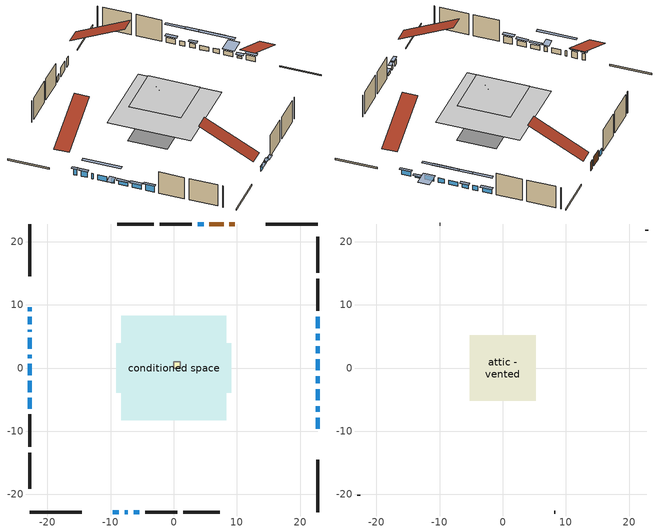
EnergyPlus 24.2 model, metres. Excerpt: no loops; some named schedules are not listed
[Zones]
central ac and furnace airloop ret air zone
 floor adiabatic (AdiabaticConst): 0,0 0,1 1,1 1,0 z0
 wall adiabatic (AdiabaticConst): 0,1 0,0 1,0 1,1 0,1 z0:1
 ceiling adiabatic (AdiabaticConst): 1,0 1,1 0,1 0,0 z1
conditioned space
 floor outside (Floor1 construction): -0.96,-0.96 -0.96,0.96 0.96,0.96 0.96,-0.96 z0
 floor adiabatic (AdiabaticFloorConstruction): -8.29,-8.29 -8.29,8.29 8.29,8.29 8.29,-8.29 z2.44
 floor foundation (Slab1 construction): -9.13,-3.9 -9.13,3.9 9.13,3.9 9.13,-3.9 z0
 wall outside (RimJoist1 construction): 22.8,22.8 14.55,22.8 / -22.8,-22.8 -14.55,-22.8 / -22.8,22.8 -22.8,14.55 / 22.8,-22.8 22.8,-14.55 z0:0.3
 wall outside (AdiabaticWallConstruction 1): 9.63,22.8 8.82,22.8 / 7.89,22.8 5.65,22.8 z0:2.03
 wall outside (AdiabaticWallConstruction): 22.8,-9.63 22.8,-7.88 / -22.8,4.79 -22.8,3.03 / 22.8,6.32 22.8,8.1 / -22.8,-2.04 -22.8,-3.82 z0:1.14; -22.8,9.63 -22.8,9.02 / -22.8,8.09 -22.8,6.95 z0:1.45; 22.8,-6.95 22.8,-6.03 z0:0.46; -22.8,6.02 -22.8,5.72 / 4.72,22.8 3.79,22.8 z0:1.22; 22.8,-5.11 22.8,-3.35 / 22.8,-2.43 22.8,-1.28 / 22.8,-0.35 22.8,1.4 / -9.63,-22.8 -8.72,-22.8 / 22.8,2.33 22.8,3.47 / 22.8,4.4 22.8,5.39 / -7.79,-22.8 -7.28,-22.8 / -22.8,0.64 -22.8,-1.11 z0:0.99; -22.8,2.11 -22.8,1.57 z0:1.12; -6.35,-22.8 -5.46,-22.8 z0:0.54; -22.8,-4.74 -22.8,-6.42 z0:1.52
 wall outside (Wall1 construction): 2.86,22.8 -2.25,22.8 / -4.53,-22.8 0.58,-22.8 / -22.8,-7.35 -22.8,-12.46 / 22.8,9.03 22.8,14.14 z0:4.88
 wall outside (Wall2 construction): -3.18,22.8 -8.93,22.8 / 1.51,-22.8 7.26,-22.8 / -22.8,-13.39 -22.8,-19.14 / 22.8,15.07 22.8,20.82 z0:4.88
 window (WindowConstruction): 22.8,-9.63 22.8,-7.88 z0:1.14
 window (WindowConstruction 8): -22.8,9.63 -22.8,9.02 z0:1.45
 window (WindowConstruction 9): -22.8,8.09 -22.8,6.95 z0:1.45
 window (WindowConstruction 10): 22.8,-6.95 22.8,-6.04 z0:0.46
 window (WindowConstruction 19): -22.8,6.02 -22.8,5.72 z0:1.22
 window (WindowConstruction 11): 22.8,-5.11 22.8,-3.35 z0:0.99
 window (WindowConstruction 12): 22.8,-2.43 22.8,-1.28 z0:0.99
 window (WindowConstruction 13): 22.8,-0.35 22.8,1.4 z0:0.99
 window (WindowConstruction 14): 4.72,22.8 3.79,22.8 z0:1.22
 window (WindowConstruction 15): -9.63,-22.8 -8.72,-22.8 z0:0.99
 window (WindowConstruction 1): 22.8,2.33 22.8,3.47 z0:0.99
 window (WindowConstruction 16): 22.8,4.4 22.8,5.39 z0:0.99
 window (WindowConstruction 17): -22.8,4.79 -22.8,3.04 z0:1.14
 window (WindowConstruction 18): -22.8,2.11 -22.8,1.57 z0:1.12
 window (WindowConstruction 2): 22.8,6.32 22.8,8.1 z0:1.14
 window (WindowConstruction 3): -7.79,-22.8 -7.28,-22.8 z0:0.99
 window (WindowConstruction 4): -6.35,-22.8 -5.46,-22.8 z0:0.53
 window (WindowConstruction 5): -22.8,0.64 -22.8,-1.11 z0:0.99
 window (WindowConstruction 6): -22.8,-2.04 -22.8,-3.81 z0:1.14
 window (WindowConstruction 7): -22.8,-4.74 -22.8,-6.42 z0:1.52
 door (Door): 9.63,22.8 8.82,22.8 z0:2.03
 door (Door 1): 7.89,22.8 5.65,22.8 z0:2.03
 ceiling adiabatic (AdiabaticFloorConstruction): 8.29,-8.29 8.29,8.29 -8.29,8.29 -8.29,-8.29 z2.44
 roof outside (Roof1 construction): -1.69,1.69 -1.69,-1.69 1.69,-1.69 1.69,1.69 z4.88
attic - vented
 floor to conditioned space (Floor2 construction Reversed): -5.2,-5.2 -5.2,5.2 5.2,5.2 5.2,-5.2 z4.88
 floor to conditioned space (Floor3 construction Reversed): -2.57,-2.57 -2.57,2.57 2.57,2.57 2.57,-2.57 z4.88
 wall outside (Wall3 construction): -9.86,22.8 -9.98,22.8 / 8.19,-22.8 8.31,-22.8 / -22.8,-20.07 -22.8,-20.19 / 22.8,21.74 22.8,21.87 z0:4.88
 roof outside (Roof2 construction): 10.56,22.8,4.88 10.56,11.86,10.35 13.62,11.86,10.35 13.62,22.8,4.88; -10.56,-22.8,4.88 -10.56,-11.86,10.35 -13.62,-11.86,10.35 -13.62,-22.8,4.88; -22.8,10.56,4.88 -11.86,10.56,10.35 -11.86,13.62,10.35 -22.8,13.62,4.88; 22.8,-10.56,4.88 11.86,-10.56,10.35 11.86,-13.62,10.35 22.8,-13.62,4.88
shading: 22.8,-7.58 22.8,-9.93 23.41,-9.93 23.41,-7.58 z1.44; -22.8,8.72 -22.8,9.93 -23.41,9.93 -23.41,8.72 z1.75; -22.8,6.65 -22.8,8.39 -23.41,8.39 -23.41,6.65 z1.75; 22.8,-5.74 22.8,-7.25 23.41,-7.25 23.41,-5.74 z0.76; 22.8,-3.06 22.8,-5.41 25.85,-5.41 25.85,-3.06 z1.29; 22.8,1.77 22.8,-5.48 23.41,-5.48 23.41,1.77 z4.04; 22.8,4.45 22.8,-3.4 23.41,-3.4 23.41,4.45 z4.04; -8.42,-22.8 -9.93,-22.8 -9.93,-23.41 -8.42,-23.41 z1.29; 22.8,3.77 22.8,2.03 23.41,2.03 23.41,3.77 z1.29; 22.8,8.44 22.8,1.35 23.41,1.35 23.41,8.44 z4.04; -22.8,-0.02 -22.8,7.84 -23.41,7.84 -23.41,-0.02 z4.19; -22.8,1.27 -22.8,2.4 -24.63,2.4 -24.63,1.27 z1.42; 22.8,8.4 22.8,6.02 23.41,6.02 23.41,8.4 z1.44; -6.98,-22.8 -8.09,-22.8 -8.09,-23.41 -6.98,-23.41 z1.29; -5.16,-22.8 -6.65,-22.8 -6.65,-23.41 -5.16,-23.41 z0.83; -22.8,-1.41 -22.8,0.94 -23.41,0.94 -23.41,-1.41 z1.29; -22.8,-4.11 -22.8,-1.74 -23.41,-1.74 -23.41,-4.11 z1.44; -22.8,-6.72 -22.8,-4.44 -23.41,-4.44 -23.41,-6.72 z1.82
[Building]
Building 1: Terrain=Suburbs
[Site:Location]
Whistler Nesters_BC: Latitude {deg}=50.13; Longitude {deg}=-122.95; Time Zone {hr}=-8; Elevation {m}=659; Keep Site Location Information=Yes
[Site:GroundTemperature:Shallow]
3.05327, 1.53806, 1.41671, 2.13576, 5.02233, 7.89546, 10.3863, 11.9642, 12.0983, 10.8149, 8.38757, 5.60258
[Site:WaterMainsTemperature]
Calculation Method=Schedule; Temperature Schedule=mains temperature schedule
[Material] Roughness=Rough; Thermal Absorptance=0.9
Name | Thickness {m} | Conductivity {W/m-K} | Density {kg/m3} | Specific Heat {J/kg-K} | Solar Absorptance | Visible Absorptance
asphalt or fiberglass shingles | 0.00635 | 0.162714 | 1121.4 | 1465.45 | 0.4 | 0.4
ceiling loosefill ins | 0.169333 | 0.0480833 | 16.02 | 1046.75 | 0.7 | 0.7
ceiling stud and cavity | 0.1397 | 0.128377 | 65.682 | 1177.47 | 0.7 | 0.7
ceiling stud and cavity 1 | 0.1397 | 0.135619 | 65.682 | 1177.47 | 0.7 | 0.7
concrete 4.0 in. | 0.1016 | 1.803125 | 2242.8 | 837.4 | 0.7 | 0.7
door material | 0.04445 | 0.0451087 | 512.64 | 1214.23 | 0.7 | 0.7
floor covering | 0.0127 | 0.0433444 | 54.468 | 1339.84 | 0.6 | 0.6
floor rigid ins; roof rigid ins | 0.103632 | 0.029427 | 32.04 | 1214.23 | 0.7 | 0.7
floor rigid ins 1; wall rigid ins 1 | 0.512978 | 0.029427 | 32.04 | 1214.23 | 0.7 | 0.7
floor stud and cavity | 0.1397 | 0.149638 | 92.3553 | 1139.71 | 0.7 | 0.7
floor stud and cavity 1 | 0.1397 | 1.75129 | 37.0049 | 1207.88 | 0.7 | 0.7
furniture material conditioned space 1 | 0.1524 | 0.115458 | 640.8 | 1214.23 | 0.6 | 0.6
gypsum board | 0.0127 | 0.160291 | 801 | 837.4 | 0.6 | 0.6
interior vertical ins | 0.025908 | 0.029427 | 32.04 | 1214.23 | 0.7 | 0.7
osb sheathing 0.5 in. | 0.0127 | 0.115458 | 512.64 | 1214.23 | 0.7 | 0.7
osb sheathing 0.75 in. | 0.01905 | 0.115458 | 512.64 | 1214.23 | 0.7 | 0.7
osb sheathing 2.0 in. | 0.0508 | 0.115458 | 512.64 | 1214.23 | 0.7 | 0.7
rim joist rigid ins; wall rigid ins | 0.051816 | 0.029427 | 32.04 | 1214.23 | 0.7 | 0.7
rim joist stud and cavity | 0.0508 | 0.0406006 | 125.044 | 1163.47 | 0.6 | 0.6
roof stud and cavity | 0.2032 | 0.442252 | 78.34581 | 1123.46 | 0.7 | 0.7
slab rigid ins | 0.00353385 | 0.029427 | 32.04 | 1214.23 | 0.7 | 0.7
wall stud and cavity | 0.1397 | 0.221002 | 139.0536 | 1170.24 | 0.7 | 0.7
wall stud and cavity 1 | 0.1397 | 0.218567 | 139.0536 | 1170.24 | 0.7 | 0.7
wall stud and cavity 2 | 0.0889 | 6.9971 | 50.32683 | 1063.81 | 0.6 | 0.6
wall stud and cavity 3 | 0.0889 | 0.380278 | 52.3479 | 1209.89 | 0.7 | 0.7
wall stud and cavity 4 | 0.0889 | 0.391764 | 83.0341 | 1211.67 | 0.7 | 0.7
wood siding | 0.0254 | 0.102417 | 544.68 | 1172.36 | 0.4 | 0.4
wood siding 1 | 0.00254 | 0.102417 | 544.68 | 1172.36 | 0.4 | 0.4
wood siding 2; wood siding 3; wood siding 4 | 0.0254 | 0.102417 | 544.68 | 1172.36 | 0.7 | 0.7
[Material:NoMass]
Adiabatic: Roughness=Rough; Thermal Resistance {m2-K/W}=176.1; Thermal Absorptance=0.9; Solar Absorptance=0.7; Visible Absorptance=0.7
[WindowMaterial:SimpleGlazingSystem]
Name | U-Factor {W/m2-K} | Solar Heat Gain Coefficient
WindowMaterial | 1.87204 | 0.41
WindowMaterial 1 | 2.137767 | 0.36
WindowMaterial 10 | 4.47597 | 0.64
WindowMaterial 11 | 4.85866 | 0.65
WindowMaterial 12 | 2.194547 | 0.35
WindowMaterial 13 | 1.97424 | 0.39
WindowMaterial 14 | 2.01058 | 0.4
WindowMaterial 15 | 4.460069 | 0.64
WindowMaterial 2 | 4.187525 | 0.68
WindowMaterial 3 | 2.38079 | 0.3
WindowMaterial 4 | 5.521855 | 0.61
WindowMaterial 5 | 2.00888 | 0.39
WindowMaterial 6 | 1.97083 | 0.39
WindowMaterial 7 | 2.089504 | 0.37
WindowMaterial 8 | 2.572134 | 0.26
WindowMaterial 9 | 1.77381 | 0.44
[Construction]
AdiabaticConst: Adiabatic
AdiabaticFloorConstruction: floor stud and cavity 1, floor rigid ins 1, osb sheathing 0.75 in., floor covering
AdiabaticWallConstruction: wood siding 3, wall rigid ins 1, wall stud and cavity 3, gypsum board
AdiabaticWallConstruction 1: wood siding 4, wall rigid ins 1, wall stud and cavity 3, gypsum board
Door; Door 1: door material
Floor1 construction: floor stud and cavity, floor rigid ins, osb sheathing 0.75 in., floor covering
Floor2 construction Reversed: gypsum board, ceiling stud and cavity, ceiling loosefill ins
Floor3 construction Reversed: gypsum board, ceiling stud and cavity 1, ceiling loosefill ins
furniture construction conditioned space 1: furniture material conditioned space 1
PartitionWallConstruction: gypsum board, wall stud and cavity 4, gypsum board
RimJoist1 construction: wood siding 2, rim joist rigid ins, osb sheathing 2.0 in., rim joist stud and cavity
Roof1 construction: asphalt or fiberglass shingles, roof rigid ins, osb sheathing 0.75 in., roof stud and cavity, gypsum board
Roof2 construction: asphalt or fiberglass shingles
Slab1 construction: slab rigid ins, concrete 4.0 in.
Wall1 construction: wood siding, wall rigid ins, osb sheathing 0.5 in., wall stud and cavity, gypsum board
Wall2 construction: wood siding, wall rigid ins, osb sheathing 0.5 in., wall stud and cavity 1, gypsum board
Wall3 construction: wood siding 1, wall stud and cavity 2
WindowConstruction: WindowMaterial
WindowConstruction 1; WindowConstruction 12; WindowConstruction 14: WindowMaterial 1
WindowConstruction 10: WindowMaterial 10
WindowConstruction 11; WindowConstruction 13; WindowConstruction 5: WindowMaterial 5
WindowConstruction 15: WindowMaterial 11
WindowConstruction 16: WindowMaterial 12
WindowConstruction 17: WindowMaterial 13
WindowConstruction 18: WindowMaterial 14
WindowConstruction 19: WindowMaterial 15
WindowConstruction 2: WindowMaterial 2
WindowConstruction 3: WindowMaterial 3
WindowConstruction 4: WindowMaterial 4
WindowConstruction 6: WindowMaterial 6
WindowConstruction 7: WindowMaterial 7
WindowConstruction 8: WindowMaterial 8
WindowConstruction 9: WindowMaterial 9
[Zone] Multiplier=1
Name | Volume {m3} | Part of Total Floor Area
attic - vented | 116.355 | Yes
central ac and furnace airloop ret air zone | 1 | No
conditioned space | 732.5 | Yes
[Space]
Name | Zone | Volume {m3} | Space Type
attic - vented 1 | attic - vented | 116.355
central ac and furnace airloop ret air space | central ac and furnace airloop ret air zone |  | Plenum Space Type
conditioned space 1 | conditioned space | 732.5
[OtherEquipment] Design Level Calculation Method=EquipmentLevel
Name | Fuel Type | Zone or ZoneList or Space or SpaceList | Schedule | Design Level {W} | Fraction Latent | Fraction Radiant | Fraction Lost
central ac and furnace airloop_0 RetCondToDZ; central ac and furnace airloop_0 SupCondToDZ; central ac and furnace airloop_0 SupSensLkToDZ | None | attic - vented 1 | Always On Discrete | 0 | 0 | 0 | 0
central ac and furnace airloop_0 SupLatLkToDZ | None | attic - vented 1 | Always On Discrete | 0 | 1 | 0 | 0
central ac and furnace airloop_0 RetCondToRP; central ac and furnace airloop_0 RetSensLkToRP | None | central ac and furnace airloop ret air space | Always On Discrete | 0 | 0 | 0 | 0
central ac and furnace airloop_0 RetLatLkToRP | None | central ac and furnace airloop ret air space | Always On Discrete | 0 | 1 | 0 | 0
central ac and furnace airloop_0 SupCondToLv; central ac and furnace airloop_0 SupSensLkToCond; mech vent house fan sensible load | None | conditioned space 1 | Always On Discrete | 0 | 0 | 0 | 0
central ac and furnace airloop_0 SupLatLkToCond; mech vent house fan latent load | None | conditioned space 1 | Always On Discrete | 0 | 1 | 0 | 0
clothes dryer 1 | Electricity | conditioned space 1 | clothes dryer schedule | 0 | 0.015 | 0.081 | 0.85
cooking range 1 | Electricity | conditioned space 1 | cooking range schedule | 0 | 0.08 | 0.432 | 0.2
general water use latent | None | conditioned space 1 | general water use schedule | 62.594 | 1 | 0 | 0
general water use sensible | None | conditioned space 1 | general water use schedule | -61.6891 | 0 | 0.6 | 0
water heater energy adjustment1 | Electricity | conditioned space 1 | Always On Discrete | 0.01 | 0 | 0 | 1
[ZoneInfiltration:DesignFlowRate] Schedule=Always On Discrete; Design Flow Rate Calculation Method=Flow/Zone; Design Flow Rate {m3/s}=0
Name | Zone or ZoneList or Space or SpaceList
attic_vented 1 duct leakage imbalance infil flow | attic - vented 1
infil flow; natural vent flow; whole house fan flow | conditioned space 1
[ZoneInfiltration:EffectiveLeakageArea]
infil attic - vented 1: Zone or Space=attic - vented 1; Schedule=Always On Discrete; Effective Air Leakage Area {cm2}=5568.41; Stack Coefficient=0.000719454; Wind Coefficient=1.81226e-05
[ZoneMixing] Schedule=Always On Continuous; Design Flow Rate Calculation Method=Flow/Zone; Design Flow Rate {m3/s}=0
Name | Zone or Space | Source Zone or Space
central ac and furnace airloop_0 ZoneMixCondToDZ mix; whole house fan mix | attic - vented | conditioned space
central ac and furnace airloop_0 ZoneMixDZToCond mix | conditioned space | attic - vented
[SpaceList]
Plenum Space Type: central ac and furnace airloop ret air space
[SurfaceProperty:ExposedFoundationPerimeter]
Slab1: Exposed Perimeter Calculation Method=TotalExposedPerimeter; Total Exposed Perimeter {m}=52.121
[InternalMass] Zone or ZoneList=conditioned space; Space or SpaceList=conditioned space 1
Name | Construction | Surface Area {m2}
furniture mass conditioned space 1 | furniture construction conditioned space 1 | 168.356
partition wall mass | PartitionWallConstruction | 420.89
[Lights]
interior lighting: Zone or ZoneList or Space or SpaceList=conditioned space 1; Schedule=interior lighting schedule; Design Level Calculation Method=LightingLevel; Lighting Level {W}=343.2; Return Air Fraction=0; Fraction Radiant=0.6; Fraction Visible=0.2; Fraction Replaceable=1
[People]
occupants: Zone or ZoneList or Space or SpaceList=conditioned space 1; Number of People Schedule=occupants schedule; Number of People Calculation Method=People; Number of People=3; Fraction Radiant=0.314171; Sensible Heat Fraction=0.56303; Activity Level Schedule=occupants activity schedule; Carbon Dioxide Generation Rate {m3/s-W}=0; Enable ASHRAE 55 Comfort Warnings=No; Mean Radiant Temperature Calculation Type=EnclosureAveraged
[ElectricEquipment] Zone or ZoneList or Space or SpaceList=conditioned space 1; Design Level Calculation Method=EquipmentLevel
Name | Schedule | Design Level {W} | Fraction Latent | Fraction Radiant | Fraction Lost
clothes dryer | clothes dryer schedule | 140.772 | 0.015 | 0.081 | 0.85
clothes washer | clothes washer schedule | 32.1985 | 0.03 | 0.162 | 0.7
cooking range | cooking range schedule | 215.147 | 0.08 | 0.432 | 0.2
dishwasher | dishwasher schedule | 66.8632 | 0.3 | 0.18 | 0.4
fridge | fridge schedule | 72.9452 | 0 | 0.6 | 0
mech vent bath fan 0 | mech vent bath fan 0 schedule | 25.1 | 0 | 0 | 1
mech vent bath fan 1 | mech vent bath fan 1 schedule | 25.1 | 0 | 0 | 1
mech vent house fan | mech vent house fan schedule | 0 | 0 | 0 | 1
mech vent house fan cfis | mech vent house fan cfis schedule | 0 | 0 | 0 | 0
mech vent range fan 0 | mech vent range fan 0 schedule | 57 | 0 | 0 | 1
misc plug loads | misc plug loads schedule | 494.7 | 0.045 | 0.513 | 0.1
whole house fan | Always On Discrete | 0 | 0 | 0 | 1
[AirLoopHVAC:ReturnPlenum]
Air Loop HVAC Return Plenum 1: Zone=central ac and furnace airloop ret air zone
[Foundation:Kiva]
Foundation Kiva 1: Initial Indoor Air Temperature {C}=18; Interior Vertical Insulation Material=interior vertical ins; Interior Vertical Insulation Depth {m}=0.1016; Wall Height Above Grade {m}=0.1016; Wall Depth Below Slab {m}=0.2032
[Foundation:Kiva:Settings]
Soil Conductivity {W/m-K}=0.849921; Soil Density {kg/m3}=1842.3; Soil Specific Heat {J/kg-K}=418.7; Ground Solar Absorptivity=0.9; Ground Thermal Absorptivity=0.9; Ground Surface Roughness {m}=0.03; Far-Field Width {m}=40; Deep-Ground Boundary Condition=ZeroFlux; Deep-Ground Depth {m}=40; Minimum Cell Dimension {m}=0.2; Maximum Cell Growth Coefficient=3; Simulation Timestep=Timestep
[Exterior:Lights]
exterior lighting: Schedule=exterior lighting schedule; Design Level {W}=75.6
[EnergyManagementSystem:Sensor] Output:Variable or Output:Meter Index Key=attic - vented
Name | Output:Variable or Output:Meter
central_ac_and_furnace_airloop_0_DZ_T_s | Zone Air Temperature
central_ac_and_furnace_airloop_0_DZ_W_s | Zone Mean Air Humidity Ratio
[Schedule:Constant]
Name | Hourly Value
Always On Discrete; Always On Continuous; mech vent house fan schedule; mech vent house fan cfis schedule | 1
occupants activity schedule | 117.228
fridge schedule | 0
[Schedule:Week:Daily]
interior lighting schedule Week Rule - Jan1-Jan27: interior lighting schedule day, interior lighting schedule day, interior lighting schedule day, interior lighting schedule day, interior lighting schedule day, interior lighting schedule day, interior lighting schedule day, interior lighting schedule default day, interior lighting schedule default day, interior lighting schedule default day, interior lighting schedule default day, interior lighting schedule default day
interior lighting schedule Week Rule - Jan28-Feb3: interior lighting schedule day, interior lighting schedule day, interior lighting schedule day, interior lighting schedule day, interior lighting schedule day 1, interior lighting schedule day 1, interior lighting schedule day 1, interior lighting schedule default day, interior lighting schedule default day, interior lighting schedule default day, interior lighting schedule default day, interior lighting schedule default day
interior lighting schedule Week Rule - Feb4-Feb24: interior lighting schedule day 1, interior lighting schedule day 1, interior lighting schedule day 1, interior lighting schedule day 1, interior lighting schedule day 1, interior lighting schedule day 1, interior lighting schedule day 1, interior lighting schedule default day, interior lighting schedule default day, interior lighting schedule default day, interior lighting schedule default day, interior lighting schedule default day
interior lighting schedule Week Rule - Feb25-Mar3: interior lighting schedule day 1, interior lighting schedule day 1, interior lighting schedule day 1, interior lighting schedule day 1, interior lighting schedule day 2, interior lighting schedule day 2, interior lighting schedule day 2, interior lighting schedule default day, interior lighting schedule default day, interior lighting schedule default day, interior lighting schedule default day, interior lighting schedule default day
interior lighting schedule Week Rule - Mar4-Mar31: interior lighting schedule day 2, interior lighting schedule day 2, interior lighting schedule day 2, interior lighting schedule day 2, interior lighting schedule day 2, interior lighting schedule day 2, interior lighting schedule day 2, interior lighting schedule default day, interior lighting schedule default day, interior lighting schedule default day, interior lighting schedule default day, interior lighting schedule default day
interior lighting schedule Week Rule - Apr1-Apr28: interior lighting schedule day 3, interior lighting schedule day 3, interior lighting schedule day 3, interior lighting schedule day 3, interior lighting schedule day 3, interior lighting schedule day 3, interior lighting schedule day 3, interior lighting schedule default day, interior lighting schedule default day, interior lighting schedule default day, interior lighting schedule default day, interior lighting schedule default day
interior lighting schedule Week Rule - Apr29-May5: interior lighting schedule day 3, interior lighting schedule day 3, interior lighting schedule day 4, interior lighting schedule day 4, interior lighting schedule day 4, interior lighting schedule day 4, interior lighting schedule day 4, interior lighting schedule default day, interior lighting schedule default day, interior lighting schedule default day, interior lighting schedule default day, interior lighting schedule default day
interior lighting schedule Week Rule - May6-May26: interior lighting schedule day 4, interior lighting schedule day 4, interior lighting schedule day 4, interior lighting schedule day 4, interior lighting schedule day 4, interior lighting schedule day 4, interior lighting schedule day 4, interior lighting schedule default day, interior lighting schedule default day, interior lighting schedule default day, interior lighting schedule default day, interior lighting schedule default day
interior lighting schedule Week Rule - May27-Jun2: interior lighting schedule day 4, interior lighting schedule day 4, interior lighting schedule day 4, interior lighting schedule day 4, interior lighting schedule day 4, interior lighting schedule day 5, interior lighting schedule day 5, interior lighting schedule default day, interior lighting schedule default day, interior lighting schedule default day, interior lighting schedule default day, interior lighting schedule default day
interior lighting schedule Week Rule - Jun3-Jun30: interior lighting schedule day 5, interior lighting schedule day 5, interior lighting schedule day 5, interior lighting schedule day 5, interior lighting schedule day 5, interior lighting schedule day 5, interior lighting schedule day 5, interior lighting schedule default day, interior lighting schedule default day, interior lighting schedule default day, interior lighting schedule default day, interior lighting schedule default day
interior lighting schedule Week Rule - Jul1-Jul28: interior lighting schedule day 6, interior lighting schedule day 6, interior lighting schedule day 6, interior lighting schedule day 6, interior lighting schedule day 6, interior lighting schedule day 6, interior lighting schedule day 6, interior lighting schedule default day, interior lighting schedule default day, interior lighting schedule default day, interior lighting schedule default day, interior lighting schedule default day
interior lighting schedule Week Rule - Jul29-Aug4: interior lighting schedule day 6, interior lighting schedule day 6, interior lighting schedule day 6, interior lighting schedule day 7, interior lighting schedule day 7, interior lighting schedule day 7, interior lighting schedule day 7, interior lighting schedule default day, interior lighting schedule default day, interior lighting schedule default day, interior lighting schedule default day, interior lighting schedule default day
interior lighting schedule Week Rule - Aug5-Aug25: interior lighting schedule day 7, interior lighting schedule day 7, interior lighting schedule day 7, interior lighting schedule day 7, interior lighting schedule day 7, interior lighting schedule day 7, interior lighting schedule day 7, interior lighting schedule default day, interior lighting schedule default day, interior lighting schedule default day, interior lighting schedule default day, interior lighting schedule default day
interior lighting schedule Week Rule - Aug26-Sep1: interior lighting schedule day 7, interior lighting schedule day 7, interior lighting schedule day 7, interior lighting schedule day 7, interior lighting schedule day 7, interior lighting schedule day 7, interior lighting schedule day 8, interior lighting schedule default day, interior lighting schedule default day, interior lighting schedule default day, interior lighting schedule default day, interior lighting schedule default day
interior lighting schedule Week Rule - Sep2-Sep29: interior lighting schedule day 8, interior lighting schedule day 8, interior lighting schedule day 8, interior lighting schedule day 8, interior lighting schedule day 8, interior lighting schedule day 8, interior lighting schedule day 8, interior lighting schedule default day, interior lighting schedule default day, interior lighting schedule default day, interior lighting schedule default day, interior lighting schedule default day
interior lighting schedule Week Rule - Sep30-Oct6: interior lighting schedule day 8, interior lighting schedule day 9, interior lighting schedule day 9, interior lighting schedule day 9, interior lighting schedule day 9, interior lighting schedule day 9, interior lighting schedule day 9, interior lighting schedule default day, interior lighting schedule default day, interior lighting schedule default day, interior lighting schedule default day, interior lighting schedule default day
interior lighting schedule Week Rule - Oct7-Oct27: interior lighting schedule day 9, interior lighting schedule day 9, interior lighting schedule day 9, interior lighting schedule day 9, interior lighting schedule day 9, interior lighting schedule day 9, interior lighting schedule day 9, interior lighting schedule default day, interior lighting schedule default day, interior lighting schedule default day, interior lighting schedule default day, interior lighting schedule default day
interior lighting schedule Week Rule - Oct28-Nov3: interior lighting schedule day 9, interior lighting schedule day 9, interior lighting schedule day 9, interior lighting schedule day 9, interior lighting schedule day 10, interior lighting schedule day 10, interior lighting schedule day 10, interior lighting schedule default day, interior lighting schedule default day, interior lighting schedule default day, interior lighting schedule default day, interior lighting schedule default day
interior lighting schedule Week Rule - Nov4-Nov24: interior lighting schedule day 10, interior lighting schedule day 10, interior lighting schedule day 10, interior lighting schedule day 10, interior lighting schedule day 10, interior lighting schedule day 10, interior lighting schedule day 10, interior lighting schedule default day, interior lighting schedule default day, interior lighting schedule default day, interior lighting schedule default day, interior lighting schedule default day
interior lighting schedule Week Rule - Nov25-Dec1: interior lighting schedule day 10, interior lighting schedule day 10, interior lighting schedule day 10, interior lighting schedule day 10, interior lighting schedule day 10, interior lighting schedule day 10, interior lighting schedule day 11, interior lighting schedule default day, interior lighting schedule default day, interior lighting schedule default day, interior lighting schedule default day, interior lighting schedule default day
interior lighting schedule Week Rule - Dec2-Dec31: interior lighting schedule day 11, interior lighting schedule day 11, interior lighting schedule day 11, interior lighting schedule day 11, interior lighting schedule day 11, interior lighting schedule day 11, interior lighting schedule day 11, interior lighting schedule default day, interior lighting schedule default day, interior lighting schedule default day, interior lighting schedule default day, interior lighting schedule default day
occupants schedule Week Rule - Jan1-Dec31: occupants schedule day, occupants schedule day, occupants schedule day, occupants schedule day, occupants schedule day, occupants schedule day, occupants schedule day, occupants schedule default day, occupants schedule default day, occupants schedule default day, occupants schedule default day, occupants schedule default day
clothes dryer schedule Week Rule - Jan1-Dec31: clothes dryer schedule day, clothes dryer schedule day, clothes dryer schedule day, clothes dryer schedule day, clothes dryer schedule day, clothes dryer schedule day, clothes dryer schedule day, clothes dryer schedule default day, clothes dryer schedule default day, clothes dryer schedule default day, clothes dryer schedule default day, clothes dryer schedule default day
clothes washer schedule Week Rule - Jan1-Dec31: clothes washer schedule day, clothes washer schedule day, clothes washer schedule day, clothes washer schedule day, clothes washer schedule day, clothes washer schedule day, clothes washer schedule day, clothes washer schedule default day, clothes washer schedule default day, clothes washer schedule default day, clothes washer schedule default day, clothes washer schedule default day
cooking range schedule Week Rule - Jan1-Dec31: cooking range schedule day, cooking range schedule day, cooking range schedule day, cooking range schedule day, cooking range schedule day, cooking range schedule day, cooking range schedule day, cooking range schedule default day, cooking range schedule default day, cooking range schedule default day, cooking range schedule default day, cooking range schedule default day
dishwasher schedule Week Rule - Jan1-Dec31: dishwasher schedule day, dishwasher schedule day, dishwasher schedule day, dishwasher schedule day, dishwasher schedule day, dishwasher schedule day, dishwasher schedule day, dishwasher schedule default day, dishwasher schedule default day, dishwasher schedule default day, dishwasher schedule default day, dishwasher schedule default day
mech vent bath fan 0 schedule Week Rule - Jan1-Dec31: mech vent bath fan 0 schedule day, mech vent bath fan 0 schedule day, mech vent bath fan 0 schedule day, mech vent bath fan 0 schedule day, mech vent bath fan 0 schedule day, mech vent bath fan 0 schedule day, mech vent bath fan 0 schedule day, mech vent bath fan 0 schedule default day, mech vent bath fan 0 schedule default day, mech vent bath fan 0 schedule default day, mech vent bath fan 0 schedule default day, mech vent bath fan 0 schedule default day
mech vent bath fan 1 schedule Week Rule - Jan1-Dec31: mech vent bath fan 1 schedule day, mech vent bath fan 1 schedule day, mech vent bath fan 1 schedule day, mech vent bath fan 1 schedule day, mech vent bath fan 1 schedule day, mech vent bath fan 1 schedule day, mech vent bath fan 1 schedule day, mech vent bath fan 1 schedule default day, mech vent bath fan 1 schedule default day, mech vent bath fan 1 schedule default day, mech vent bath fan 1 schedule default day, mech vent bath fan 1 schedule default day
mech vent range fan 0 schedule Week Rule - Jan1-Dec31: mech vent range fan 0 schedule day, mech vent range fan 0 schedule day, mech vent range fan 0 schedule day, mech vent range fan 0 schedule day, mech vent range fan 0 schedule day, mech vent range fan 0 schedule day, mech vent range fan 0 schedule day, mech vent range fan 0 schedule default day, mech vent range fan 0 schedule default day, mech vent range fan 0 schedule default day, mech vent range fan 0 schedule default day, mech vent range fan 0 schedule default day
misc plug loads schedule Week Rule - Jan1-Dec31: misc plug loads schedule day, misc plug loads schedule day, misc plug loads schedule day, misc plug loads schedule day, misc plug loads schedule day, misc plug loads schedule day, misc plug loads schedule day, misc plug loads schedule default day, misc plug loads schedule default day, misc plug loads schedule default day, misc plug loads schedule default day, misc plug loads schedule default day
general water use schedule Week Rule - Jan1-Dec31: general water use schedule day, general water use schedule day, general water use schedule day, general water use schedule day, general water use schedule day, general water use schedule day, general water use schedule day, general water use schedule default day, general water use schedule default day, general water use schedule default day, general water use schedule default day, general water use schedule default day
exterior lighting schedule Week Rule - Jan1-Jan27: exterior lighting schedule day, exterior lighting schedule day, exterior lighting schedule day, exterior lighting schedule day, exterior lighting schedule day, exterior lighting schedule day, exterior lighting schedule day, exterior lighting schedule default day, exterior lighting schedule default day, exterior lighting schedule default day, exterior lighting schedule default day, exterior lighting schedule default day
exterior lighting schedule Week Rule - Jan28-Feb3: exterior lighting schedule day, exterior lighting schedule day, exterior lighting schedule day, exterior lighting schedule day, exterior lighting schedule day 1, exterior lighting schedule day 1, exterior lighting schedule day 1, exterior lighting schedule default day, exterior lighting schedule default day, exterior lighting schedule default day, exterior lighting schedule default day, exterior lighting schedule default day
exterior lighting schedule Week Rule - Feb4-Feb24: exterior lighting schedule day 1, exterior lighting schedule day 1, exterior lighting schedule day 1, exterior lighting schedule day 1, exterior lighting schedule day 1, exterior lighting schedule day 1, exterior lighting schedule day 1, exterior lighting schedule default day, exterior lighting schedule default day, exterior lighting schedule default day, exterior lighting schedule default day, exterior lighting schedule default day
exterior lighting schedule Week Rule - Feb25-Mar3: exterior lighting schedule day 1, exterior lighting schedule day 1, exterior lighting schedule day 1, exterior lighting schedule day 1, exterior lighting schedule day 2, exterior lighting schedule day 2, exterior lighting schedule day 2, exterior lighting schedule default day, exterior lighting schedule default day, exterior lighting schedule default day, exterior lighting schedule default day, exterior lighting schedule default day
[Schedule:Year]
interior lighting schedule: interior lighting schedule Week Rule - Jan1-Jan27, 1, 1, 1, 27, interior lighting schedule Week Rule - Jan28-Feb3, 1, 28, 2, 3, interior lighting schedule Week Rule - Feb4-Feb24, 2, 4, 2, 24, interior lighting schedule Week Rule - Feb25-Mar3, 2, 25, 3, 3, interior lighting schedule Week Rule - Mar4-Mar31, 3, 4, 3, 31, interior lighting schedule Week Rule - Apr1-Apr28, 4, 1, 4, 28, interior lighting schedule Week Rule - Apr29-May5, 4, 29, 5, 5, interior lighting schedule Week Rule - May6-May26, 5, 6, 5, 26, interior lighting schedule Week Rule - May27-Jun2, 5, 27, 6, 2, interior lighting schedule Week Rule - Jun3-Jun30, 6, 3, 6, 30, interior lighting schedule Week Rule - Jul1-Jul28, 7, 1, 7, 28, interior lighting schedule Week Rule - Jul29-Aug4, 7, 29, 8, 4, interior lighting schedule Week Rule - Aug5-Aug25, 8, 5, 8, 25, interior lighting schedule Week Rule - Aug26-Sep1, 8, 26, 9, 1, interior lighting schedule Week Rule - Sep2-Sep29, 9, 2, 9, 29, interior lighting schedule Week Rule - Sep30-Oct6, 9, 30, 10, 6, interior lighting schedule Week Rule - Oct7-Oct27, 10, 7, 10, 27, interior lighting schedule Week Rule - Oct28-Nov3, 10, 28, 11, 3, interior lighting schedule Week Rule - Nov4-Nov24, 11, 4, 11, 24, interior lighting schedule Week Rule - Nov25-Dec1, 11, 25, 12, 1, interior lighting schedule Week Rule - Dec2-Dec31, 12, 2, 12, 31
occupants schedule: occupants schedule Week Rule - Jan1-Dec31, 1, 1, 12, 31
clothes dryer schedule: clothes dryer schedule Week Rule - Jan1-Dec31, 1, 1, 12, 31
clothes washer schedule: clothes washer schedule Week Rule - Jan1-Dec31, 1, 1, 12, 31
cooking range schedule: cooking range schedule Week Rule - Jan1-Dec31, 1, 1, 12, 31
dishwasher schedule: dishwasher schedule Week Rule - Jan1-Dec31, 1, 1, 12, 31
mech vent bath fan 0 schedule: mech vent bath fan 0 schedule Week Rule - Jan1-Dec31, 1, 1, 12, 31
mech vent bath fan 1 schedule: mech vent bath fan 1 schedule Week Rule - Jan1-Dec31, 1, 1, 12, 31
mech vent range fan 0 schedule: mech vent range fan 0 schedule Week Rule - Jan1-Dec31, 1, 1, 12, 31
misc plug loads schedule: misc plug loads schedule Week Rule - Jan1-Dec31, 1, 1, 12, 31
general water use schedule: general water use schedule Week Rule - Jan1-Dec31, 1, 1, 12, 31
exterior lighting schedule: exterior lighting schedule Week Rule - Jan1-Jan27, 1, 1, 1, 27, exterior lighting schedule Week Rule - Jan28-Feb3, 1, 28, 2, 3, exterior lighting schedule Week Rule - Feb4-Feb24, 2, 4, 2, 24, exterior lighting schedule Week Rule - Feb25-Mar3, 2, 25, 3, 3, exterior lighting schedule Week Rule - Mar4-Mar31, 3, 4, 3, 31, exterior lighting schedule Week Rule - Apr1-Apr28, 4, 1, 4, 28, exterior lighting schedule Week Rule - Apr29-May5, 4, 29, 5, 5, exterior lighting schedule Week Rule - May6-May26, 5, 6, 5, 26, exterior lighting schedule Week Rule - May27-Jun2, 5, 27, 6, 2, exterior lighting schedule Week Rule - Jun3-Jun30, 6, 3, 6, 30, exterior lighting schedule Week Rule - Jul1-Jul28, 7, 1, 7, 28, exterior lighting schedule Week Rule - Jul29-Aug4, 7, 29, 8, 4, exterior lighting schedule Week Rule - Aug5-Aug25, 8, 5, 8, 25, exterior lighting schedule Week Rule - Aug26-Sep1, 8, 26, 9, 1, exterior lighting schedule Week Rule - Sep2-Sep29, 9, 2, 9, 29, exterior lighting schedule Week Rule - Sep30-Oct6, 9, 30, 10, 6, exterior lighting schedule Week Rule - Oct7-Oct27, 10, 7, 10, 27, exterior lighting schedule Week Rule - Oct28-Nov3, 10, 28, 11, 3, exterior lighting schedule Week Rule - Nov4-Nov24, 11, 4, 11, 24, exterior lighting schedule Week Rule - Nov25-Dec1, 11, 25, 12, 1, exterior lighting schedule Week Rule - Dec2-Dec31, 12, 2, 12, 31
[Schedule:Compact]
mains temperature schedule: Through: 01/01, For: AllDays, Until: 24:00, 7.30333, Through: 01/02, For: AllDays, Until: 24:00, 7.25278, Through: 01/03, For: AllDays, Until: 24:00, 7.20333, Through: 01/04, For: AllDays, Until: 24:00, 7.15444, Through: 01/05, For: AllDays, Until: 24:00, 7.10611, Through: 01/06, For: AllDays, Until: 24:00, 7.05889, Through: 01/07, For: AllDays, Until: 24:00, 7.01278, Through: 01/08, For: AllDays, Until: 24:00, 6.96722, Through: 01/09, For: AllDays, Until: 24:00, 6.92278, Through: 01/10, For: AllDays, Until: 24:00, 6.87889, Through: 01/11, For: AllDays, Until: 24:00, 6.83611, Through: 01/12, For: AllDays, Until: 24:00, 6.79389, Through: 01/13, For: AllDays, Until: 24:00, 6.75278, Through: 01/14, For: AllDays, Until: 24:00, 6.71278, Through: 01/15, For: AllDays, Until: 24:00, 6.67389, Through: 01/16, For: AllDays, Until: 24:00, 6.63556, Through: 01/17, For: AllDays, Until: 24:00, 6.59833, Through: 01/18, For: AllDays, Until: 24:00, 6.56222, Through: 01/19, For: AllDays, Until: 24:00, 6.52722, Through: 01/20, For: AllDays, Until: 24:00, 6.49278, Through: 01/21, For: AllDays, Until: 24:00, 6.46, Through: 01/22, For: AllDays, Until: 24:00, 6.42778, Through: 01/23, For: AllDays, Until: 24:00, 6.39667, Through: 01/24, For: AllDays, Until: 24:00, 6.36667, Through: 01/25, For: AllDays, Until: 24:00, 6.33722, Through: 01/26, For: AllDays, Until: 24:00, 6.30944, Through: 01/27, For: AllDays, Until: 24:00, 6.28278, Through: 01/28, For: AllDays, Until: 24:00, 6.25667, Through: 01/29, For: AllDays, Until: 24:00, 6.23222, Through: 01/30, For: AllDays, Until: 24:00, 6.20833, Through: 01/31, For: AllDays, Until: 24:00, 6.18611, Through: 02/01, For: AllDays, Until: 24:00, 6.16444, Through: 02/02, For: AllDays, Until: 24:00, 6.14389, Through: 02/03, For: AllDays, Until: 24:00, 6.125, Through: 02/04, For: AllDays, Until: 24:00, 6.10667, Through: 02/05, For: AllDays, Until: 24:00, 6.09, Through: 02/06, For: AllDays, Until: 24:00, 6.07389, Through: 02/07, For: AllDays, Until: 24:00, 6.05944, Through: 02/08, For: AllDays, Until: 24:00, 6.04611, Through: 02/09, For: AllDays, Until: 24:00, 6.03333, Through: 02/10, For: AllDays, Until: 24:00, 6.02222, Through: 02/11, For: AllDays, Until: 24:00, 6.01222, Through: 02/12, For: AllDays, Until: 24:00, 6.00333, Through: 02/13, For: AllDays, Until: 24:00, 5.99556, Through: 02/14, For: AllDays, Until: 24:00, 5.98889, Through: 02/15, For: AllDays, Until: 24:00, 5.98389, Through: 02/16, For: AllDays, Until: 24:00, 5.97944, Through: 02/17, For: AllDays, Until: 24:00, 5.97611, Through: 02/18, For: AllDays, Until: 24:00, 5.97444, Through: 02/19, For: AllDays, Until: 24:00, 5.97389, Through: 02/20, For: AllDays, Until: 24:00, 5.97389, Through: 02/21, For: AllDays, Until: 24:00, 5.97556, Through: 02/22, For: AllDays, Until: 24:00, 5.97833, Through: 02/23, For: AllDays, Until: 24:00, 5.98222, Through: 02/24, For: AllDays, Until: 24:00, 5.98722, Through: 02/25, For: AllDays, Until: 24:00, 5.99389, Through: 02/26, For: AllDays, Until: 24:00, 6.00111, Through: 02/27, For: AllDays, Until: 24:00, 6.00944, Through: 02/28, For: AllDays, Until: 24:00, 6.01944, Through: 03/01, For: AllDays, Until: 24:00, 6.03056, Through: 03/02, For: AllDays, Until: 24:00, 6.04222, Through: 03/03, For: AllDays, Until: 24:00, 6.05556, Through: 03/04, For: AllDays, Until: 24:00, 6.07, Through: 03/05, For: AllDays, Until: 24:00, 6.08556, Through: 03/06, For: AllDays, Until: 24:00, 6.10222, Through: 03/07, For: AllDays, Until: 24:00, 6.12, Through: 03/08, For: AllDays, Until: 24:00, 6.13889, Through: 03/09, For: AllDays, Until: 24:00, 6.15889, Through: 03/10, For: AllDays, Until: 24:00, 6.18, Through: 03/11, For: AllDays, Until: 24:00, 6.20222, Through: 03/12, For: AllDays, Until: 24:00, 6.22556, Through: 03/13, For: AllDays, Until: 24:00, 6.25, Through: 03/14, For: AllDays, Until: 24:00, 6.275, Through: 03/15, For: AllDays, Until: 24:00, 6.30167, Through: 03/16, For: AllDays, Until: 24:00, 6.32944, Through: 03/17, For: AllDays, Until: 24:00, 6.35833, Through: 03/18, For: AllDays, Until: 24:00, 6.38778, Through: 03/19, For: AllDays, Until: 24:00, 6.41889, Through: 03/20, For: AllDays, Until: 24:00, 6.45056, Through: 03/21, For: AllDays, Until: 24:00, 6.48333, Through: 03/22, For: AllDays, Until: 24:00, 6.51722, Through: 03/23, For: AllDays, Until: 24:00, 6.55222, Through: 03/24, For: AllDays, Until: 24:00, 6.58833, Through: 03/25, For: AllDays, Until: 24:00, 6.625, Through: 03/26, For: AllDays, Until: 24:00, 6.66278, Through: 03/27, For: AllDays, Until: 24:00, 6.70167, Through: 03/28, For: AllDays, Until: 24:00, 6.74167, Through: 03/29, For: AllDays, Until: 24:00, 6.78222, Through: 03/30, For: AllDays, Until: 24:00, 6.82389, Through: 03/31, For: AllDays, Until: 24:00, 6.86667, Through: 04/01, For: AllDays, Until: 24:00, 6.91, Through: 04/02, For: AllDays, Until: 24:00, 6.95444, Through: 04/03, For: AllDays, Until: 24:00, 7, Through: 04/04, For: AllDays, Until: 24:00, 7.04611, Through: 04/05, For: AllDays, Until: 24:00, 7.09278, Through: 04/06, For: AllDays, Until: 24:00, 7.14056, Through: 04/07, For: AllDays, Until: 24:00, 7.18944, Through: 04/08, For: AllDays, Until: 24:00, 7.23889, Through: 04/09, For: AllDays, Until: 24:00, 7.28889, Through: 04/10, For: AllDays, Until: 24:00, 7.34, Through: 04/11, For: AllDays, Until: 24:00, 7.39167, Through: 04/12, For: AllDays, Until: 24:00, 7.44444, Through: 04/13, For: AllDays, Until: 24:00, 7.49778, Through: 04/14, For: AllDays, Until: 24:00, 7.55167, Through: 04/15, For: AllDays, Until: 24:00, 7.60611, Through: 04/16, For: AllDays, Until: 24:00, 7.66167, Through: 04/17, For: AllDays, Until: 24:00, 7.71778, Through: 04/18, For: AllDays, Until: 24:00, 7.77444, Through: 04/19, For: AllDays, Until: 24:00, 7.83167, Through: 04/20, For: AllDays, Until: 24:00, 7.88944, Through: 04/21, For: AllDays, Until: 24:00, 7.94833, Through: 04/22, For: AllDays, Until: 24:00, 8.00722, Through: 04/23, For: AllDays, Until: 24:00, 8.06722, Through: 04/24, For: AllDays, Until: 24:00, 8.12722, Through: 04/25, For: AllDays, Until: 24:00, 8.18833, Through: 04/26, For: AllDays, Until: 24:00, 8.24944, Through: 04/27, For: AllDays, Until: 24:00, 8.31111, Through: 04/28, For: AllDays, Until: 24:00, 8.37333, Through: 04/29, For: AllDays, Until: 24:00, 8.43611, Through: 04/30, For: AllDays, Until: 24:00, 8.49944, Through: 05/01, For: AllDays, Until: 24:00, 8.56278, Through: 05/02, For: AllDays, Until: 24:00, 8.62722, Through: 05/03, For: AllDays, Until: 24:00, 8.69111, Through: 05/04, For: AllDays, Until: 24:00, 8.75611, Through: 05/05, For: AllDays, Until: 24:00, 8.82111, Through: 05/06, For: AllDays, Until: 24:00, 8.88667, Through: 05/07, For: AllDays, Until: 24:00, 8.95222, Through: 05/08, For: AllDays, Until: 24:00, 9.01833, Through: 05/09, For: AllDays, Until: 24:00, 9.08444, Through: 05/10, For: AllDays, Until: 24:00, 9.15111, Through: 05/11, For: AllDays, Until: 24:00, 9.21778, Through: 05/12, For: AllDays, Until: 24:00, 9.285, Through: 05/13, For: AllDays, Until: 24:00, 9.35222, Through: 05/14, For: AllDays, Until: 24:00, 9.41944, Through: 05/15, For: AllDays, Until: 24:00, 9.48667, Through: 05/16, For: AllDays, Until: 24:00, 9.55444, Through: 05/17, For: AllDays, Until: 24:00, 9.62222, Through: 05/18, For: AllDays, Until: 24:00, 9.69, Through: 05/19, For: AllDays, Until: 24:00, 9.75778, Through: 05/20, For: AllDays, Until: 24:00, 9.82556, Through: 05/21, For: AllDays, Until: 24:00, 9.89333, Through: 05/22, For: AllDays, Until: 24:00, 9.96167, Through: 05/23, For: AllDays, Until: 24:00, 10.0294, Through: 05/24, For: AllDays, Until: 24:00, 10.0972, Through: 05/25, For: AllDays, Until: 24:00, 10.165, Through: 05/26, For: AllDays, Until: 24:00, 10.2328, Through: 05/27, For: AllDays, Until: 24:00, 10.3006, Through: 05/28, For: AllDays, Until: 24:00, 10.3683, Through: 05/29, For: AllDays, Until: 24:00, 10.4356, Through: 05/30, For: AllDays, Until: 24:00, 10.5028, Through: 05/31, For: AllDays, Until: 24:00, 10.57, Through: 06/01, For: AllDays, Until: 24:00, 10.6372, Through: 06/02, For: AllDays, Until: 24:00, 10.7039, Through: 06/03, For: AllDays, Until: 24:00, 10.77, Through: 06/04, For: AllDays, Until: 24:00, 10.8367, Through: 06/05, For: AllDays, Until: 24:00, 10.9022, Through: 06/06, For: AllDays, Until: 24:00, 10.9683, Through: 06/07, For: AllDays, Until: 24:00, 11.0333, Through: 06/08, For: AllDays, Until: 24:00, 11.0983, Through: 06/09, For: AllDays, Until: 24:00, 11.1633, Through: 06/10, For: AllDays, Until: 24:00, 11.2272, Through: 06/11, For: AllDays, Until: 24:00, 11.2917, Through: 06/12, For: AllDays, Until: 24:00, 11.355, Through: 06/13, For: AllDays, Until: 24:00, 11.4178, Through: 06/14, For: AllDays, Until: 24:00, 11.4806, Through: 06/15, For: AllDays, Until: 24:00, 11.5428, Through: 06/16, For: AllDays, Until: 24:00, 11.6044, Through: 06/17, For: AllDays, Until: 24:00, 11.6656, Through: 06/18, For: AllDays, Until: 24:00, 11.7267, Through: 06/19, For: AllDays, Until: 24:00, 11.7867, Through: 06/20, For: AllDays, Until: 24:00, 11.8461, Through: 06/21, For: AllDays, Until: 24:00, 11.9056, Through: 06/22, For: AllDays, Until: 24:00, 11.9639, Through: 06/23, For: AllDays, Until: 24:00, 12.0217, Through: 06/24, For: AllDays, Until: 24:00, 12.0789, Through: 06/25, For: AllDays, Until: 24:00, 12.1356, Through: 06/26, For: AllDays, Until: 24:00, 12.1911, Through: 06/27, For: AllDays, Until: 24:00, 12.2467, Through: 06/28, For: AllDays, Until: 24:00, 12.3011, Through: 06/29, For: AllDays, Until: 24:00, 12.355, Through: 06/30, For: AllDays, Until: 24:00, 12.4083, Through: 07/01, For: AllDays, Until: 24:00, 12.4606, Through: 07/02, For: AllDays, Until: 24:00, 12.5122, Through: 07/03, For: AllDays, Until: 24:00, 12.5633, Through: 07/04, For: AllDays, Until: 24:00, 12.6133, Through: 07/05, For: AllDays, Until: 24:00, 12.6628, Through: 07/06, For: AllDays, Until: 24:00, 12.7111, Through: 07/07, For: AllDays, Until: 24:00, 12.7589, Through: 07/08, For: AllDays, Until: 24:00, 12.8056, Through: 07/09, For: AllDays, Until: 24:00, 12.8517, Through: 07/10, For: AllDays, Until: 24:00, 12.8967, Through: 07/11, For: AllDays, Until: 24:00, 12.9411, Through: 07/12, For: AllDays, Until: 24:00, 12.9844, Through: 07/13, For: AllDays, Until: 24:00, 13.0267, Through: 07/14, For: AllDays, Until: 24:00, 13.0683, Through: 07/15, For: AllDays, Until: 24:00, 13.1089, Through: 07/16, For: AllDays, Until: 24:00, 13.1483, Through: 07/17, For: AllDays, Until: 24:00, 13.1872, Through: 07/18, For: AllDays, Until: 24:00, 13.225, Through: 07/19, For: AllDays, Until: 24:00, 13.2617, Through: 07/20, For: AllDays, Until: 24:00, 13.2972, Through: 07/21, For: AllDays, Until: 24:00, 13.3322, Through: 07/22, For: AllDays, Until: 24:00, 13.3661, Through: 07/23, For: AllDays, Until: 24:00, 13.3983, Through: 07/24, For: AllDays, Until: 24:00, 13.4306, Through: 07/25, For: AllDays, Until: 24:00, 13.4611, Through: 07/26, For: AllDays, Until: 24:00, 13.4906, Through: 07/27, For: AllDays, Until: 24:00, 13.5189, Through: 07/28, For: AllDays, Until: 24:00, 13.5467, Through: 07/29, For: AllDays, Until: 24:00, 13.5728, Through: 07/30, For: AllDays, Until: 24:00, 13.5983, Through: 07/31, For: AllDays, Until: 24:00, 13.6228, Through: 08/01, For: AllDays, Until: 24:00, 13.6456, Through: 08/02, For: AllDays, Until: 24:00, 13.6678, Through: 08/03, For: AllDays, Until: 24:00, 13.6889, Through: 08/04, For: AllDays, Until: 24:00, 13.7083, Through: 08/05, For: AllDays, Until: 24:00, 13.7272, Through: 08/06, For: AllDays, Until: 24:00, 13.745, Through: 08/07, For: AllDays, Until: 24:00, 13.7611, Through: 08/08, For: AllDays, Until: 24:00, 13.7767, Through: 08/09, For: AllDays, Until: 24:00, 13.7906, Through: 08/10, For: AllDays, Until: 24:00, 13.8039, Through: 08/11, For: AllDays, Until: 24:00, 13.8156, Through: 08/12, For: AllDays, Until: 24:00, 13.8261, Through: 08/13, For: AllDays, Until: 24:00, 13.8356, Through: 08/14, For: AllDays, Until: 24:00, 13.8439, Through: 08/15, For: AllDays, Until: 24:00, 13.8511, Through: 08/16, For: AllDays, Until: 24:00, 13.8572, Through: 08/17, For: AllDays, Until: 24:00, 13.8622, Through: 08/18, For: AllDays, Until: 24:00, 13.8661, Through: 08/19, For: AllDays, Until: 24:00, 13.8689, Through: 08/20, For: AllDays, Until: 24:00, 13.87, Through: 08/21, For: AllDays, Until: 24:00, 13.8706, Through: 08/22, For: AllDays, Until: 24:00, 13.8694, Through: 08/23, For: AllDays, Until: 24:00, 13.8672, Through: 08/24, For: AllDays, Until: 24:00, 13.8639, Through: 08/25, For: AllDays, Until: 24:00, 13.8594, Through: 08/26, For: AllDays, Until: 24:00, 13.8539, Through: 08/27, For: AllDays, Until: 24:00, 13.8472, Through: 08/28, For: AllDays, Until: 24:00, 13.8394, Through: 08/29, For: AllDays, Until: 24:00, 13.83, Through: 08/30, For: AllDays, Until: 24:00, 13.82, Through: 08/31, For: AllDays, Until: 24:00, 13.8083, Through: 09/01, For: AllDays, Until: 24:00, 13.7961, Through: 09/02, For: AllDays, Until: 24:00, 13.7822, Through: 09/03, For: AllDays, Until: 24:00, 13.7672, Through: 09/04, For: AllDays, Until: 24:00, 13.7511, Through: 09/05, For: AllDays, Until: 24:00, 13.7344, Through: 09/06, For: AllDays, Until: 24:00, 13.7161, Through: 09/07, For: AllDays, Until: 24:00, 13.6967, Through: 09/08, For: AllDays, Until: 24:00, 13.6761, Through: 09/09, For: AllDays, Until: 24:00, 13.6544, Through: 09/10, For: AllDays, Until: 24:00, 13.6317, Through: 09/11, For: AllDays, Until: 24:00, 13.6078, Through: 09/12, For: AllDays, Until: 24:00, 13.5828, Through: 09/13, For: AllDays, Until: 24:00, 13.5572, Through: 09/14, For: AllDays, Until: 24:00, 13.53, Through: 09/15, For: AllDays, Until: 24:00, 13.5017, Through: 09/16, For: AllDays, Until: 24:00, 13.4728, Through: 09/17, For: AllDays, Until: 24:00, 13.4422, Through: 09/18, For: AllDays, Until: 24:00, 13.4111, Through: 09/19, For: AllDays, Until: 24:00, 13.3789, Through: 09/20, For: AllDays, Until: 24:00, 13.3456, Through: 09/21, For: AllDays, Until: 24:00, 13.3111, Through: 09/22, For: AllDays, Until: 24:00, 13.2756, Through: 09/23, For: AllDays, Until: 24:00, 13.2394, Through: 09/24, For: AllDays, Until: 24:00, 13.2022, Through: 09/25, For: AllDays, Until: 24:00, 13.1639, Through: 09/26, For: AllDays, Until: 24:00, 13.1244, Through: 09/27, For: AllDays, Until: 24:00, 13.0844, Through: 09/28, For: AllDays, Until: 24:00, 13.0433, Through: 09/29, For: AllDays, Until: 24:00, 13.0011, Through: 09/30, For: AllDays, Until: 24:00, 12.9583, Through: 10/01, For: AllDays, Until: 24:00, 12.9144, Through: 10/02, For: AllDays, Until: 24:00, 12.8694, Through: 10/03, For: AllDays, Until: 24:00, 12.8239, Through: 10/04, For: AllDays, Until: 24:00, 12.7772, Through: 10/05, For: AllDays, Until: 24:00, 12.73, Through: 10/06, For: AllDays, Until: 24:00, 12.6817, Through: 10/07, For: AllDays, Until: 24:00, 12.6328, Through: 10/08, For: AllDays, Until: 24:00, 12.5828, Through: 10/09, For: AllDays, Until: 24:00, 12.5322, Through: 10/10, For: AllDays, Until: 24:00, 12.4811, Through: 10/11, For: AllDays, Until: 24:00, 12.4289, Through: 10/12, For: AllDays, Until: 24:00, 12.3761, Through: 10/13, For: AllDays, Until: 24:00, 12.3222, Through: 10/14, For: AllDays, Until: 24:00, 12.2683, Through: 10/15, For: AllDays, Until: 24:00, 12.2133, Through: 10/16, For: AllDays, Until: 24:00, 12.1572, Through: 10/17, For: AllDays, Until: 24:00, 12.1011, Through: 10/18, For: AllDays, Until: 24:00, 12.0439, Through: 10/19, For: AllDays, Until: 24:00, 11.9867, Through: 10/20, For: AllDays, Until: 24:00, 11.9283, Through: 10/21, For: AllDays, Until: 24:00, 11.8694, Through: 10/22, For: AllDays, Until: 24:00, 11.81, Through: 10/23, For: AllDays, Until: 24:00, 11.75, Through: 10/24, For: AllDays, Until: 24:00, 11.6894, Through: 10/25, For: AllDays, Until: 24:00, 11.6289, Through: 10/26, For: AllDays, Until: 24:00, 11.5672, Through: 10/27, For: AllDays, Until: 24:00, 11.505, Through: 10/28, For: AllDays, Until: 24:00, 11.4428, Through: 10/29, For: AllDays, Until: 24:00, 11.38, Through: 10/30, For: AllDays, Until: 24:00, 11.3161, Through: 10/31, For: AllDays, Until: 24:00, 11.2528, Through: 11/01, For: AllDays, Until: 24:00, 11.1883, Through: 11/02, For: AllDays, Until: 24:00, 11.1239, Through: 11/03, For: AllDays, Until: 24:00, 11.0589, Through: 11/04, For: AllDays, Until: 24:00, 10.9939, Through: 11/05, For: AllDays, Until: 24:00, 10.9283, Through: 11/06, For: AllDays, Until: 24:00, 10.8622, Through: 11/07, For: AllDays, Until: 24:00, 10.7961, Through: 11/08, For: AllDays, Until: 24:00, 10.73, Through: 11/09, For: AllDays, Until: 24:00, 10.6633, Through: 11/10, For: AllDays, Until: 24:00, 10.5961, Through: 11/11, For: AllDays, Until: 24:00, 10.5294, Through: 11/12, For: AllDays, Until: 24:00, 10.4622, Through: 11/13, For: AllDays, Until: 24:00, 10.3944, Through: 11/14, For: AllDays, Until: 24:00, 10.3272, Through: 11/15, For: AllDays, Until: 24:00, 10.2594, Through: 11/16, For: AllDays, Until: 24:00, 10.1917, Through: 11/17, For: AllDays, Until: 24:00, 10.1239, Through: 11/18, For: AllDays, Until: 24:00, 10.0561, Through: 11/19, For: AllDays, Until: 24:00, 9.98833, Through: 11/20, For: AllDays, Until: 24:00, 9.92, Through: 11/21, For: AllDays, Until: 24:00, 9.85222, Through: 11/22, For: AllDays, Until: 24:00, 9.78444, Through: 11/23, For: AllDays, Until: 24:00, 9.71667, Through: 11/24, For: AllDays, Until: 24:00, 9.64889, Through: 11/25, For: AllDays, Until: 24:00, 9.58111, Through: 11/26, For: AllDays, Until: 24:00, 9.51333, Through: 11/27, For: AllDays, Until: 24:00, 9.44556, Through: 11/28, For: AllDays, Until: 24:00, 9.37833, Through: 11/29, For: AllDays, Until: 24:00, 9.31111, Through: 11/30, For: AllDays, Until: 24:00, 9.24389, Through: 12/01, For: AllDays, Until: 24:00, 9.17722, Through: 12/02, For: AllDays, Until: 24:00, 9.11056, Through: 12/03, For: AllDays, Until: 24:00, 9.04444, Through: 12/04, For: AllDays, Until: 24:00, 8.97833, Through: 12/05, For: AllDays, Until: 24:00, 8.91222, Through: 12/06, For: AllDays, Until: 24:00, 8.84667, Through: 12/07, For: AllDays, Until: 24:00, 8.78167, Through: 12/08, For: AllDays, Until: 24:00, 8.71667, Through: 12/09, For: AllDays, Until: 24:00, 8.65222, Through: 12/10, For: AllDays, Until: 24:00, 8.58833, Through: 12/11, For: AllDays, Until: 24:00, 8.52444, Through: 12/12, For: AllDays, Until: 24:00, 8.46111, Through: 12/13, For: AllDays, Until: 24:00, 8.39833, Through: 12/14, For: AllDays, Until: 24:00, 8.33556, Through: 12/15, For: AllDays, Until: 24:00, 8.27389, Through: 12/16, For: AllDays, Until: 24:00, 8.21222, Through: 12/17, For: AllDays, Until: 24:00, 8.15111, Through: 12/18, For: AllDays, Until: 24:00, 8.09056, Through: 12/19, For: AllDays, Until: 24:00, 8.03056, Through: 12/20, For: AllDays, Until: 24:00, 7.97167, Through: 12/21, For: AllDays, Until: 24:00, 7.91278, Through: 12/22, For: AllDays, Until: 24:00, 7.85444, Through: 12/23, For: AllDays, Until: 24:00, 7.79667, Through: 12/24, For: AllDays, Until: 24:00, 7.74, Through: 12/25, For: AllDays, Until: 24:00, 7.68333, Through: 12/26, For: AllDays, Until: 24:00, 7.62778, Through: 12/27, For: AllDays, Until: 24:00, 7.57278, Through: 12/28, For: AllDays, Until: 24:00, 7.51889, Through: 12/29, For: AllDays, Until: 24:00, 7.465, Through: 12/30, For: AllDays, Until: 24:00, 7.41222, Through: 12/31, For: AllDays, Until: 24:00, 7.36056
